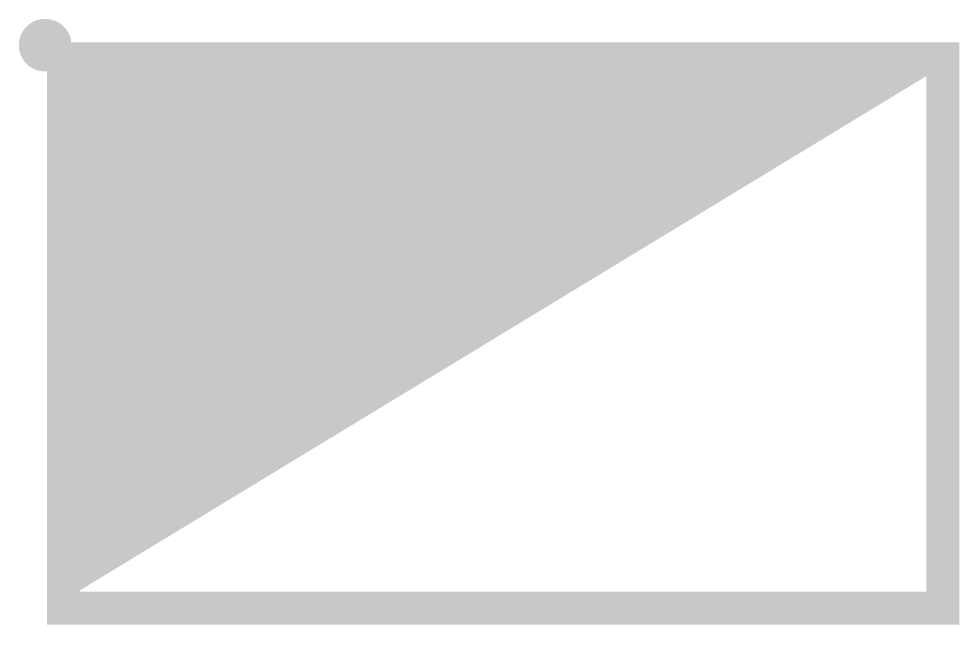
# Model space of a CAD drawing. Extents: x -0.47 to 8.09, y -0.41 to 5.25.
import ezdxf

# ---------------------------------------------------------------- set-up
doc = ezdxf.new("R2010")
doc.units = 0
doc.header["$MEASUREMENT"] = 0
doc.layers.get('0').update_dxf_attribs({"linetype": 'CONTINUOUS'})

msp = doc.modelspace()

# ---------------------------------------------------------------- hatches: boundary and pattern name
msp.add_hatch(color=256).paths.add_polyline_path([(-0.47, 5.014, 0.659011), (-0.0648, 4.8401), (-0.0648, 4.8891), (-0.0252, 4.8891, 0.137753), (0.0098, 5.014, 1)])

# ---------------------------------------------------------------- linework, layer by layer
at = {"const_width": 0.3}
msp.add_lwpolyline([(-0.0648, -0.1109), (7.9352, -0.1109), (7.9352, 4.8891), (-0.0648, 4.8891), (-0.0648, -0.2609)], dxfattribs=at)
msp.add_solid([(7.8149, 4.7498), (0, 0), (-0.072, 4.7498)])

doc.saveas('drawing.dxf')
